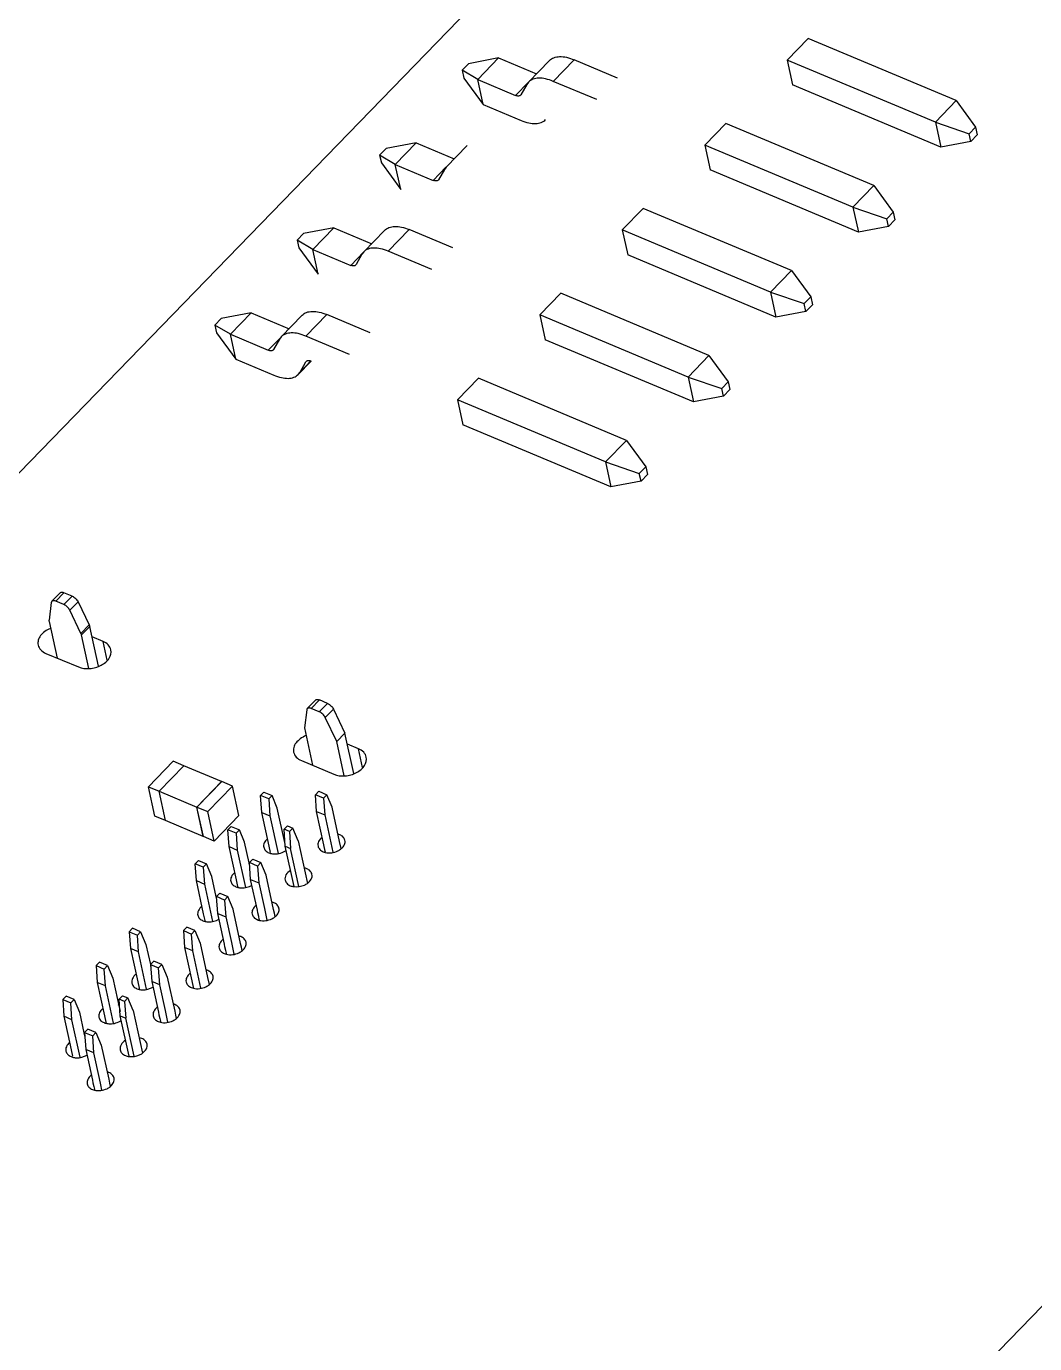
# Model space of a CAD drawing. Header units: millimetres. Extents: x 0 to 594, y 0 to 420.
# Drawn here: x 489.53 to 504.19, y 134.46 to 153.61 of the extents above; entities that cross this region are included whole.
import ezdxf

# ---------------------------------------------------------------- set-up
doc = ezdxf.new("R2010")
doc.units = ezdxf.units.MM
doc.header["$LTSCALE"] = 32.67
doc.layers.get('0').update_dxf_attribs({"linetype": 'CONTINUOUS'})

msp = doc.modelspace()

# ---------------------------------------------------------------- linework, layer by layer
at = {"color": 7, "linetype": 'CONTINUOUS'}
for p, q in [((462.316, 119.192), (508.373, 166.649)), ((500.894, 153.437), (500.59, 153.124)), ((503.048, 152.533), (500.894, 153.437)), ((496.395, 153.154), (495.958, 153.071)), ((496.09, 152.841), (496.395, 153.154)), ((496.395, 153.154), (496.947, 152.923)), ((497.135, 153.117), (496.83, 152.803)), ((497.187, 152.814), (497.491, 153.128)), ((498.125, 152.862), (497.491, 153.128)), ((500.59, 153.124), (500.669, 152.761)), ((502.744, 152.219), (500.59, 153.124)), ((495.958, 153.071), (495.864, 152.975)), ((495.864, 152.975), (495.888, 152.862)), ((496.09, 152.841), (495.864, 152.975)), ((495.888, 152.862), (496.169, 152.478)), ((496.169, 152.478), (496.09, 152.841)), ((496.09, 152.841), (496.642, 152.609)), ((496.642, 152.609), (496.828, 152.8)), ((496.805, 152.769), (496.719, 152.618)), ((496.83, 152.803), (496.805, 152.769)), ((497.821, 152.548), (497.187, 152.814)), ((502.823, 151.856), (500.669, 152.761)), ((496.719, 152.618), (496.713, 152.611)), ((503.048, 152.533), (502.744, 152.219)), ((503.048, 152.533), (503.329, 152.148)), ((496.169, 152.478), (496.721, 152.246)), ((499.696, 152.202), (499.391, 151.888)), ((501.85, 151.297), (499.696, 152.202)), ((502.744, 152.219), (502.823, 151.856)), ((502.744, 152.219), (503.235, 152.051)), ((503.235, 152.051), (503.329, 152.148)), ((503.329, 152.148), (503.354, 152.036)), ((503.26, 151.939), (502.823, 151.856)), ((503.26, 151.939), (503.235, 152.051)), ((503.354, 152.036), (503.26, 151.939)), ((494.759, 151.836), (494.665, 151.739)), ((494.665, 151.739), (494.69, 151.627)), ((494.892, 151.605), (494.665, 151.739)), ((495.196, 151.919), (494.759, 151.836)), ((494.892, 151.605), (495.196, 151.919)), ((495.196, 151.919), (495.748, 151.687)), ((495.936, 151.882), (495.631, 151.568)), ((499.391, 151.888), (499.47, 151.526)), ((501.545, 150.984), (499.391, 151.888)), ((494.69, 151.627), (494.971, 151.243)), ((494.971, 151.243), (494.892, 151.605)), ((494.892, 151.605), (495.443, 151.374)), ((495.443, 151.374), (495.629, 151.565)), ((495.632, 151.568), (495.606, 151.534)), ((495.52, 151.383), (495.515, 151.376)), ((495.606, 151.534), (495.52, 151.383)), ((501.624, 150.621), (499.47, 151.526)), ((501.85, 151.297), (501.545, 150.984)), ((501.85, 151.297), (502.131, 150.913)), ((501.545, 150.984), (501.624, 150.621)), ((501.545, 150.984), (502.037, 150.816)), ((498.497, 150.967), (498.192, 150.653)), ((500.651, 150.062), (498.497, 150.967)), ((502.037, 150.816), (502.131, 150.913)), ((502.061, 150.704), (502.037, 150.816)), ((502.155, 150.801), (502.061, 150.704)), ((502.131, 150.913), (502.155, 150.801)), ((493.56, 150.601), (493.466, 150.504)), ((493.997, 150.684), (493.56, 150.601)), ((493.693, 150.37), (493.997, 150.684)), ((493.997, 150.684), (494.549, 150.452)), ((494.737, 150.647), (494.433, 150.333)), ((494.789, 150.344), (495.094, 150.658)), ((495.728, 150.392), (495.094, 150.658)), ((498.192, 150.653), (498.272, 150.291)), ((500.346, 149.748), (498.192, 150.653)), ((502.061, 150.704), (501.624, 150.621)), ((493.466, 150.504), (493.491, 150.392)), ((493.693, 150.37), (493.466, 150.504)), ((493.491, 150.392), (493.772, 150.008)), ((493.772, 150.008), (493.693, 150.37)), ((493.693, 150.37), (494.245, 150.138)), ((494.245, 150.138), (494.43, 150.33)), ((494.407, 150.299), (494.321, 150.148)), ((494.433, 150.333), (494.407, 150.299)), ((495.423, 150.078), (494.789, 150.344)), ((500.426, 149.386), (498.272, 150.291)), ((494.321, 150.148), (494.316, 150.141)), ((500.651, 150.062), (500.346, 149.748)), ((500.651, 150.062), (500.932, 149.678)), ((497.298, 149.732), (496.994, 149.418)), ((499.452, 148.827), (497.298, 149.732)), ((500.346, 149.748), (500.426, 149.386)), ((500.346, 149.748), (500.838, 149.581)), ((500.838, 149.581), (500.932, 149.678)), ((500.932, 149.678), (500.956, 149.566)), ((492.799, 149.449), (492.362, 149.366)), ((492.494, 149.135), (492.799, 149.449)), ((492.799, 149.449), (493.35, 149.217)), ((500.862, 149.469), (500.426, 149.386)), ((500.862, 149.469), (500.838, 149.581)), ((500.956, 149.566), (500.862, 149.469)), ((492.362, 149.366), (492.268, 149.269)), ((492.268, 149.269), (492.292, 149.157)), ((492.494, 149.135), (492.268, 149.269)), ((493.538, 149.411), (493.234, 149.098)), ((493.591, 149.109), (493.895, 149.423)), ((494.529, 149.156), (493.895, 149.423)), ((496.994, 149.418), (497.073, 149.055)), ((499.148, 148.513), (496.994, 149.418)), ((492.292, 149.157), (492.573, 148.772)), ((492.573, 148.772), (492.494, 149.135)), ((492.494, 149.135), (493.046, 148.903)), ((493.046, 148.903), (493.232, 149.095)), ((493.208, 149.064), (493.122, 148.912)), ((493.234, 149.098), (493.208, 149.064)), ((494.225, 148.843), (493.591, 149.109)), ((499.227, 148.151), (497.073, 149.055)), ((493.122, 148.912), (493.117, 148.906)), ((492.573, 148.772), (493.125, 148.541)), ((493.482, 148.552), (493.67, 148.746)), ((493.665, 148.748), (493.507, 148.586)), ((493.507, 148.586), (493.593, 148.737)), ((493.593, 148.737), (493.599, 148.744)), ((499.452, 148.827), (499.148, 148.513)), ((499.452, 148.827), (499.733, 148.443)), ((493.482, 148.552), (493.507, 148.586)), ((496.1, 148.497), (495.795, 148.183)), ((498.253, 147.592), (496.1, 148.497)), ((499.148, 148.513), (499.227, 148.151)), ((499.148, 148.513), (499.639, 148.346)), ((499.639, 148.346), (499.733, 148.443)), ((499.664, 148.233), (499.639, 148.346)), ((499.758, 148.33), (499.664, 148.233)), ((499.733, 148.443), (499.758, 148.33)), ((495.795, 148.183), (495.874, 147.82)), ((497.949, 147.278), (495.795, 148.183)), ((499.664, 148.233), (499.227, 148.151)), ((498.028, 146.915), (495.874, 147.82)), ((498.253, 147.592), (497.949, 147.278)), ((498.253, 147.592), (498.535, 147.207)), ((497.949, 147.278), (498.028, 146.915)), ((497.949, 147.278), (498.44, 147.11)), ((498.44, 147.11), (498.535, 147.207)), ((498.535, 147.207), (498.559, 147.095)), ((498.465, 146.998), (498.028, 146.915)), ((498.465, 146.998), (498.44, 147.11)), ((498.559, 147.095), (498.465, 146.998)), ((489.891, 145.234), (489.858, 144.979)), ((489.899, 145.252), (490.019, 145.375)), ((489.955, 145.254), (490.075, 145.377)), ((490.074, 145.204), (489.955, 145.254)), ((490.193, 145.327), (490.074, 145.204)), ((490.193, 145.327), (490.075, 145.377)), ((490.16, 145.121), (490.28, 145.245)), ((490.28, 145.245), (490.442, 144.908)), ((490.322, 144.784), (490.16, 145.121)), ((489.859, 144.96), (489.975, 144.427)), ((490.442, 144.908), (490.322, 144.784)), ((490.33, 144.762), (490.45, 144.886)), ((490.576, 144.308), (490.45, 144.886)), ((490.436, 144.276), (490.33, 144.762)), ((490.644, 144.667), (490.483, 144.735)), ((490.704, 144.395), (490.644, 144.667)), ((489.813, 144.495), (490.285, 144.297)), ((493.613, 143.692), (493.732, 143.815)), ((493.669, 143.694), (493.789, 143.817)), ((493.787, 143.644), (493.669, 143.694)), ((493.907, 143.767), (493.787, 143.644)), ((493.907, 143.767), (493.789, 143.817)), ((493.605, 143.674), (493.57, 143.411)), ((493.874, 143.561), (493.994, 143.685)), ((494.042, 143.213), (493.874, 143.561)), ((493.994, 143.685), (494.161, 143.336)), ((493.57, 143.411), (493.689, 142.867)), ((494.161, 143.336), (494.042, 143.213)), ((494.29, 142.748), (494.161, 143.336)), ((494.15, 142.716), (494.042, 143.213)), ((494.358, 143.107), (494.197, 143.175)), ((491.661, 142.926), (491.302, 142.556)), ((491.817, 142.861), (491.661, 142.926)), ((493.527, 142.935), (493.999, 142.737)), ((494.417, 142.835), (494.358, 143.107)), ((491.458, 142.491), (491.817, 142.861)), ((491.818, 142.86), (491.459, 142.49)), ((491.817, 142.86), (491.817, 142.861)), ((492.367, 142.63), (491.818, 142.86)), ((491.395, 142.128), (491.302, 142.556)), ((491.302, 142.556), (491.458, 142.491)), ((492.008, 142.26), (492.367, 142.63)), ((492.368, 142.629), (492.009, 142.26)), ((492.165, 142.194), (492.524, 142.564)), ((492.367, 142.629), (492.367, 142.63)), ((492.524, 142.564), (492.368, 142.629)), ((492.617, 142.135), (492.524, 142.564)), ((491.552, 142.062), (491.458, 142.491)), ((491.552, 142.062), (491.459, 142.49)), ((491.459, 142.49), (492.008, 142.26)), ((492.934, 142.426), (492.982, 142.476)), ((492.951, 142.181), (492.934, 142.426)), ((493.052, 142.377), (492.934, 142.426)), ((492.982, 142.476), (493.1, 142.426)), ((493.1, 142.426), (493.052, 142.377)), ((493.052, 142.377), (493.069, 142.132)), ((493.177, 142.243), (493.1, 142.426)), ((493.732, 142.439), (493.78, 142.489)), ((493.748, 142.194), (493.732, 142.439)), ((493.849, 142.39), (493.732, 142.439)), ((493.78, 142.489), (493.897, 142.439)), ((493.897, 142.439), (493.849, 142.39)), ((493.849, 142.39), (493.866, 142.145)), ((493.974, 142.256), (493.897, 142.439)), ((492.101, 141.831), (492.008, 142.26)), ((492.102, 141.831), (492.009, 142.26)), ((492.009, 142.26), (492.165, 142.194)), ((492.258, 141.765), (492.165, 142.194)), ((492.951, 142.181), (493.069, 142.132)), ((493.058, 141.692), (492.951, 142.181)), ((493.286, 141.742), (493.177, 142.243)), ((493.748, 142.194), (493.866, 142.145)), ((493.854, 141.71), (493.748, 142.194)), ((494.082, 141.759), (493.974, 142.256)), ((491.552, 142.062), (491.395, 142.128)), ((491.552, 142.063), (491.552, 142.062)), ((492.101, 141.831), (491.552, 142.062)), ((492.617, 142.135), (492.258, 141.765)), ((492.46, 141.93), (492.508, 141.979)), ((492.508, 141.979), (492.626, 141.93)), ((493.069, 142.132), (493.188, 141.585)), ((493.275, 141.937), (493.323, 141.987)), ((493.323, 141.987), (493.402, 141.954)), ((493.866, 142.145), (493.985, 141.602)), ((492.102, 141.832), (492.101, 141.831)), ((492.258, 141.765), (492.102, 141.831)), ((492.477, 141.685), (492.46, 141.93)), ((492.578, 141.881), (492.46, 141.93)), ((492.626, 141.93), (492.578, 141.881)), ((492.578, 141.881), (492.594, 141.635)), ((492.702, 141.747), (492.626, 141.93)), ((493.292, 141.692), (493.275, 141.937)), ((493.354, 141.904), (493.275, 141.937)), ((493.354, 141.904), (493.402, 141.954)), ((493.354, 141.904), (493.37, 141.659)), ((493.478, 141.77), (493.402, 141.954)), ((492.477, 141.685), (492.594, 141.635)), ((492.583, 141.199), (492.477, 141.685)), ((492.594, 141.635), (492.713, 141.091)), ((492.767, 141.45), (492.702, 141.747)), ((493.078, 141.599), (493.058, 141.692)), ((493.29, 141.725), (493.286, 141.742)), ((493.42, 141.105), (493.292, 141.692)), ((493.292, 141.692), (493.37, 141.659)), ((493.491, 141.106), (493.37, 141.659)), ((493.478, 141.77), (493.614, 141.15)), ((493.874, 141.617), (493.854, 141.71)), ((493.877, 141.604), (493.874, 141.617)), ((494.105, 141.656), (494.082, 141.759)), ((491.983, 141.435), (492.031, 141.484)), ((492, 141.19), (491.983, 141.435)), ((492.101, 141.385), (491.983, 141.435)), ((492.031, 141.484), (492.149, 141.435)), ((492.149, 141.435), (492.101, 141.385)), ((492.226, 141.251), (492.149, 141.435)), ((492.775, 141.413), (492.767, 141.45)), ((492.773, 141.451), (492.821, 141.5)), ((492.789, 141.206), (492.773, 141.451)), ((492.89, 141.402), (492.773, 141.451)), ((492.821, 141.5), (492.938, 141.451)), ((492.938, 141.451), (492.89, 141.402)), ((492.89, 141.402), (492.907, 141.156)), ((493.015, 141.268), (492.938, 141.451)), ((492.101, 141.385), (492.118, 141.14)), ((492.29, 140.956), (492.226, 141.251)), ((492.603, 141.106), (492.583, 141.199)), ((492.789, 141.206), (492.907, 141.156)), ((492.887, 140.759), (492.789, 141.206)), ((493.123, 140.771), (493.015, 141.268)), ((492, 141.19), (492.118, 141.14)), ((492.106, 140.706), (492, 141.19)), ((492.118, 141.14), (492.236, 140.597)), ((492.293, 140.957), (492.341, 141.006)), ((492.341, 141.006), (492.459, 140.957)), ((492.606, 141.094), (492.603, 141.106)), ((492.907, 141.156), (492.989, 140.782)), ((492.295, 140.935), (492.29, 140.956)), ((492.31, 140.712), (492.293, 140.957)), ((492.411, 140.907), (492.293, 140.957)), ((492.459, 140.957), (492.411, 140.907)), ((492.411, 140.907), (492.428, 140.662)), ((492.536, 140.774), (492.459, 140.957)), ((492.126, 140.612), (492.106, 140.706)), ((492.31, 140.712), (492.428, 140.662)), ((492.407, 140.265), (492.31, 140.712)), ((492.428, 140.662), (492.509, 140.288)), ((492.644, 140.277), (492.536, 140.774)), ((492.895, 140.722), (492.887, 140.759)), ((492.907, 140.666), (492.895, 140.722)), ((492.915, 140.629), (492.907, 140.666)), ((492.918, 140.616), (492.915, 140.629)), ((492.989, 140.782), (493.009, 140.689)), ((493.009, 140.689), (493.026, 140.613)), ((493.135, 140.716), (493.123, 140.771)), ((493.146, 140.668), (493.135, 140.716)), ((509.915, 140.791), (497.628, 128.13)), ((491.072, 140.496), (491.024, 140.447)), ((491.024, 140.447), (491.041, 140.202)), ((491.024, 140.447), (491.142, 140.397)), ((491.19, 140.447), (491.072, 140.496)), ((491.142, 140.397), (491.19, 140.447)), ((491.19, 140.447), (491.267, 140.263)), ((491.862, 140.512), (491.814, 140.463)), ((491.814, 140.463), (491.83, 140.218)), ((491.814, 140.463), (491.931, 140.413)), ((491.979, 140.463), (491.862, 140.512)), ((491.931, 140.413), (491.979, 140.463)), ((491.979, 140.463), (492.056, 140.279)), ((492.129, 140.599), (492.126, 140.612)), ((491.159, 140.152), (491.142, 140.397)), ((491.267, 140.263), (491.331, 139.968)), ((491.948, 140.168), (491.931, 140.413)), ((492.056, 140.279), (492.164, 139.783)), ((492.415, 140.228), (492.407, 140.265)), ((492.509, 140.288), (492.53, 140.194)), ((492.656, 140.222), (492.644, 140.277)), ((491.159, 140.152), (491.041, 140.202)), ((491.041, 140.202), (491.147, 139.717)), ((491.277, 139.609), (491.159, 140.152)), ((491.948, 140.168), (491.83, 140.218)), ((491.83, 140.218), (491.936, 139.734)), ((492.067, 139.625), (491.948, 140.168)), ((492.428, 140.172), (492.415, 140.228)), ((492.436, 140.134), (492.428, 140.172)), ((492.439, 140.121), (492.436, 140.134)), ((492.53, 140.194), (492.546, 140.119)), ((492.666, 140.174), (492.656, 140.222)), ((490.59, 140.003), (490.542, 139.954)), ((490.542, 139.954), (490.559, 139.709)), ((490.542, 139.954), (490.66, 139.904)), ((490.708, 139.954), (490.59, 140.003)), ((490.66, 139.904), (490.708, 139.954)), ((490.677, 139.659), (490.66, 139.904)), ((490.708, 139.954), (490.784, 139.77)), ((491.331, 139.968), (491.336, 139.947)), ((491.382, 140.018), (491.334, 139.969)), ((491.334, 139.969), (491.351, 139.724)), ((491.334, 139.969), (491.452, 139.919)), ((491.5, 139.969), (491.382, 140.018)), ((491.452, 139.919), (491.5, 139.969)), ((491.469, 139.674), (491.452, 139.919)), ((491.5, 139.969), (491.577, 139.785)), ((490.677, 139.659), (490.559, 139.709)), ((490.559, 139.709), (490.665, 139.223)), ((490.784, 139.77), (490.852, 139.461)), ((491.147, 139.717), (491.167, 139.624)), ((491.469, 139.674), (491.351, 139.724)), ((491.351, 139.724), (491.448, 139.277)), ((491.55, 139.299), (491.469, 139.674)), ((491.577, 139.785), (491.685, 139.289)), ((491.936, 139.734), (491.956, 139.64)), ((492.164, 139.783), (492.187, 139.68)), ((490.105, 139.511), (490.057, 139.462)), ((490.223, 139.462), (490.105, 139.511)), ((490.795, 139.115), (490.677, 139.659)), ((490.878, 139.467), (490.926, 139.516)), ((490.926, 139.516), (491.004, 139.483)), ((490.956, 139.434), (491.004, 139.483)), ((491.081, 139.3), (491.004, 139.483)), ((491.167, 139.624), (491.17, 139.611)), ((491.956, 139.64), (491.959, 139.627)), ((490.057, 139.462), (490.074, 139.217)), ((490.057, 139.462), (490.175, 139.412)), ((490.175, 139.412), (490.223, 139.462)), ((490.192, 139.167), (490.175, 139.412)), ((490.223, 139.462), (490.3, 139.278)), ((490.852, 139.461), (490.89, 139.286)), ((490.894, 139.222), (490.878, 139.467)), ((490.956, 139.434), (490.878, 139.467)), ((490.956, 139.434), (490.973, 139.189)), ((491.081, 139.3), (491.216, 138.68)), ((491.571, 139.206), (491.55, 139.299)), ((491.685, 139.289), (491.697, 139.234)), ((490.192, 139.167), (490.074, 139.217)), ((490.074, 139.217), (490.181, 138.728)), ((490.311, 138.62), (490.192, 139.167)), ((490.3, 139.278), (490.365, 138.978)), ((490.665, 139.223), (490.685, 139.13)), ((490.685, 139.13), (490.688, 139.118)), ((491.023, 138.635), (490.894, 139.222)), ((490.894, 139.222), (490.973, 139.189)), ((491.094, 138.635), (490.973, 139.189)), ((491.448, 139.277), (491.456, 139.239)), ((491.456, 139.239), (491.469, 139.184)), ((491.469, 139.184), (491.477, 139.146)), ((491.477, 139.146), (491.48, 139.133)), ((491.587, 139.131), (491.571, 139.206)), ((491.697, 139.234), (491.707, 139.186)), ((490.365, 138.978), (490.38, 138.911)), ((490.423, 139.03), (490.375, 138.981)), ((490.375, 138.981), (490.392, 138.736)), ((490.375, 138.981), (490.493, 138.931)), ((490.541, 138.981), (490.423, 139.03)), ((490.493, 138.931), (490.541, 138.981)), ((490.51, 138.686), (490.493, 138.931)), ((490.541, 138.981), (490.618, 138.797)), ((490.181, 138.728), (490.201, 138.635)), ((490.51, 138.686), (490.392, 138.736)), ((490.392, 138.736), (490.489, 138.289)), ((490.618, 138.797), (490.726, 138.301)), ((490.591, 138.311), (490.51, 138.686)), ((490.489, 138.289), (490.497, 138.251)), ((490.497, 138.251), (490.51, 138.196)), ((490.51, 138.196), (490.518, 138.158)), ((490.518, 138.158), (490.521, 138.145)), ((490.612, 138.218), (490.591, 138.311)), ((490.628, 138.143), (490.612, 138.218)), ((490.726, 138.301), (490.738, 138.246)), ((490.738, 138.246), (490.748, 138.198))]:
    msp.add_line(p, q, dxfattribs=at)
for points, knots in [([(497.135, 153.117), (497.143, 153.126), (497.163, 153.142), (497.211, 153.166), (497.286, 153.179), (497.387, 153.166), (497.456, 153.143), (497.491, 153.128)], [0, 0, 0, 0, 0.098627, 0.200767, 0.426227, 0.691849, 1, 1, 1, 1]), ([(497.187, 152.814), (497.151, 152.829), (497.082, 152.852), (496.982, 152.865), (496.907, 152.853), (496.859, 152.828), (496.839, 152.812), (496.83, 152.803)], [0, 0, 0, 0, 0.308151, 0.573773, 0.799233, 0.901373, 1, 1, 1, 1]), ([(496.713, 152.611), (496.71, 152.607), (496.701, 152.602), (496.683, 152.599), (496.663, 152.601), (496.649, 152.606), (496.642, 152.609)], [0, 0, 0, 0, 0.199902, 0.42559, 0.691593, 1, 1, 1, 1]), ([(496.721, 152.246), (496.757, 152.231), (496.826, 152.208), (496.926, 152.196), (497.001, 152.208), (497.05, 152.232), (497.069, 152.248), (497.078, 152.257)], [0, 0, 0, 0, 0.308151, 0.573773, 0.799233, 0.901373, 1, 1, 1, 1]), ([(495.515, 151.376), (495.511, 151.372), (495.502, 151.366), (495.484, 151.364), (495.464, 151.366), (495.451, 151.371), (495.443, 151.374)], [0, 0, 0, 0, 0.199902, 0.42559, 0.691593, 1, 1, 1, 1]), ([(494.737, 150.647), (494.746, 150.656), (494.766, 150.672), (494.814, 150.696), (494.889, 150.708), (494.989, 150.696), (495.058, 150.673), (495.094, 150.658)], [0, 0, 0, 0, 0.098627, 0.200767, 0.426227, 0.691849, 1, 1, 1, 1]), ([(494.789, 150.344), (494.754, 150.359), (494.685, 150.382), (494.585, 150.395), (494.509, 150.382), (494.461, 150.358), (494.441, 150.342), (494.433, 150.333)], [0, 0, 0, 0, 0.308151, 0.573773, 0.799233, 0.901373, 1, 1, 1, 1]), ([(494.316, 150.141), (494.313, 150.137), (494.303, 150.131), (494.286, 150.128), (494.266, 150.131), (494.252, 150.135), (494.245, 150.138)], [0, 0, 0, 0, 0.199902, 0.42559, 0.691593, 1, 1, 1, 1]), ([(493.539, 149.412), (493.547, 149.42), (493.567, 149.437), (493.615, 149.461), (493.69, 149.473), (493.791, 149.461), (493.86, 149.438), (493.895, 149.423)], [0, 0, 0, 0, 0.098627, 0.200767, 0.426227, 0.691849, 1, 1, 1, 1]), ([(493.591, 149.109), (493.555, 149.124), (493.486, 149.147), (493.386, 149.159), (493.311, 149.147), (493.262, 149.123), (493.243, 149.107), (493.234, 149.098)], [0, 0, 0, 0, 0.308151, 0.573773, 0.799233, 0.901373, 1, 1, 1, 1]), ([(493.117, 148.906), (493.114, 148.902), (493.104, 148.896), (493.087, 148.893), (493.067, 148.896), (493.053, 148.9), (493.046, 148.903)], [0, 0, 0, 0, 0.199902, 0.42559, 0.691593, 1, 1, 1, 1]), ([(493.599, 148.744), (493.602, 148.747), (493.609, 148.752), (493.618, 148.754), (493.623, 148.755)], [0, 0, 0, 0, 0.4767, 1, 1, 1, 1]), ([(493.623, 148.755), (493.626, 148.755), (493.642, 148.756), (493.658, 148.751), (493.67, 148.746)], [0, 0, 0, 0, 0.218418, 1, 1, 1, 1]), ([(493.125, 148.541), (493.161, 148.526), (493.23, 148.503), (493.33, 148.49), (493.405, 148.502), (493.453, 148.527), (493.473, 148.543), (493.482, 148.552)], [0, 0, 0, 0, 0.308151, 0.573773, 0.799233, 0.901373, 1, 1, 1, 1]), ([(489.899, 145.252), (489.898, 145.251), (489.893, 145.246), (489.891, 145.239), (489.891, 145.234)], [0, 0, 0, 0, 0.238813, 1, 1, 1, 1]), ([(489.955, 145.254), (489.949, 145.256), (489.938, 145.26), (489.923, 145.262), (489.909, 145.259), (489.901, 145.255), (489.899, 145.252)], [0, 0, 0, 0, 0.308387, 0.574603, 0.800213, 1, 1, 1, 1]), ([(490.019, 145.375), (490.021, 145.378), (490.029, 145.383), (490.042, 145.385), (490.058, 145.383), (490.069, 145.38), (490.075, 145.377)], [0, 0, 0, 0, 0.199787, 0.425397, 0.691613, 1, 1, 1, 1]), ([(490.193, 145.327), (490.212, 145.32), (490.246, 145.296), (490.271, 145.263), (490.28, 145.245)], [0, 0, 0, 0, 0.498196, 1, 1, 1, 1]), ([(490.16, 145.121), (490.151, 145.14), (490.126, 145.172), (490.092, 145.196), (490.074, 145.204)], [0, 0, 0, 0, 0.501804, 1, 1, 1, 1]), ([(489.879, 144.858), (489.85, 144.847), (489.797, 144.818), (489.734, 144.758), (489.697, 144.689), (489.695, 144.639), (489.7, 144.616)], [0, 0, 0, 0, 0.291107, 0.555732, 0.789013, 1, 1, 1, 1]), ([(489.858, 144.979), (489.857, 144.978), (489.857, 144.971), (489.858, 144.965), (489.859, 144.96)], [0, 0, 0, 0, 0.231069, 1, 1, 1, 1]), ([(490.442, 144.908), (490.443, 144.906), (490.446, 144.899), (490.449, 144.891), (490.45, 144.886)], [0, 0, 0, 0, 0.265695, 1, 1, 1, 1]), ([(490.33, 144.762), (490.33, 144.764), (490.328, 144.772), (490.325, 144.779), (490.322, 144.784)], [0, 0, 0, 0, 0.234225, 1, 1, 1, 1]), ([(490.758, 144.546), (490.752, 144.572), (490.722, 144.625), (490.672, 144.656), (490.644, 144.667)], [0, 0, 0, 0, 0.468621, 1, 1, 1, 1]), ([(489.7, 144.616), (489.706, 144.59), (489.735, 144.538), (489.786, 144.507), (489.813, 144.495)], [0, 0, 0, 0, 0.468621, 1, 1, 1, 1]), ([(490.285, 144.297), (490.335, 144.276), (490.452, 144.262), (490.59, 144.301), (490.683, 144.363), (490.747, 144.432), (490.766, 144.505), (490.758, 144.546)], [0, 0, 0, 0, 0.264082, 0.545565, 0.677997, 0.798169, 1, 1, 1, 1]), ([(493.613, 143.692), (493.612, 143.691), (493.607, 143.686), (493.605, 143.679), (493.605, 143.674)], [0, 0, 0, 0, 0.238813, 1, 1, 1, 1]), ([(493.669, 143.694), (493.663, 143.696), (493.652, 143.7), (493.636, 143.701), (493.623, 143.699), (493.615, 143.695), (493.613, 143.692)], [0, 0, 0, 0, 0.308387, 0.574603, 0.800213, 1, 1, 1, 1]), ([(493.732, 143.815), (493.735, 143.818), (493.743, 143.823), (493.756, 143.825), (493.772, 143.823), (493.783, 143.819), (493.789, 143.817)], [0, 0, 0, 0, 0.199787, 0.425397, 0.691613, 1, 1, 1, 1]), ([(493.907, 143.767), (493.926, 143.759), (493.959, 143.735), (493.985, 143.703), (493.994, 143.685)], [0, 0, 0, 0, 0.498196, 1, 1, 1, 1]), ([(493.874, 143.561), (493.865, 143.579), (493.84, 143.612), (493.806, 143.636), (493.787, 143.644)], [0, 0, 0, 0, 0.501804, 1, 1, 1, 1]), ([(493.593, 143.298), (493.564, 143.286), (493.511, 143.258), (493.448, 143.198), (493.411, 143.129), (493.409, 143.079), (493.414, 143.056)], [0, 0, 0, 0, 0.291108, 0.555733, 0.789014, 1, 1, 1, 1]), ([(493.414, 143.056), (493.42, 143.03), (493.449, 142.978), (493.499, 142.946), (493.527, 142.935)], [0, 0, 0, 0, 0.468621, 1, 1, 1, 1]), ([(493.999, 142.737), (494.049, 142.716), (494.166, 142.702), (494.304, 142.741), (494.397, 142.803), (494.461, 142.872), (494.48, 142.945), (494.471, 142.986)], [0, 0, 0, 0, 0.264082, 0.545565, 0.677997, 0.798169, 1, 1, 1, 1]), ([(494.471, 142.986), (494.466, 143.012), (494.436, 143.064), (494.386, 143.096), (494.358, 143.107)], [0, 0, 0, 0, 0.468621, 1, 1, 1, 1]), ([(493.033, 141.797), (493.014, 141.781), (492.983, 141.745), (492.975, 141.696), (492.98, 141.675)], [0, 0, 0, 0, 0.539813, 1, 1, 1, 1]), ([(493.829, 141.819), (493.808, 141.802), (493.773, 141.765), (493.765, 141.713), (493.769, 141.691)], [0, 0, 0, 0, 0.542563, 1, 1, 1, 1]), ([(494.16, 141.776), (494.156, 141.794), (494.137, 141.829), (494.103, 141.849), (494.085, 141.857)], [0, 0, 0, 0, 0.468621, 1, 1, 1, 1]), ([(494.107, 141.655), (494.126, 141.671), (494.157, 141.707), (494.165, 141.756), (494.16, 141.776)], [0, 0, 0, 0, 0.539823, 1, 1, 1, 1]), ([(492.98, 141.675), (492.984, 141.658), (493.003, 141.623), (493.037, 141.602), (493.055, 141.594)], [0, 0, 0, 0, 0.468621, 1, 1, 1, 1]), ([(493.078, 141.586), (493.097, 141.581), (493.175, 141.57), (493.258, 141.594), (493.306, 141.629)], [0, 0, 0, 0, 0.244444, 1, 1, 1, 1]), ([(493.769, 141.691), (493.773, 141.674), (493.793, 141.639), (493.826, 141.618), (493.845, 141.61)], [0, 0, 0, 0, 0.468621, 1, 1, 1, 1]), ([(493.875, 141.6), (493.934, 141.586), (494.023, 141.598), (494.092, 141.642), (494.107, 141.655)], [0, 0, 0, 0, 0.754911, 1, 1, 1, 1]), ([(492.557, 141.306), (492.537, 141.29), (492.504, 141.253), (492.496, 141.203), (492.5, 141.181)], [0, 0, 0, 0, 0.541616, 1, 1, 1, 1]), ([(493.368, 141.338), (493.342, 141.321), (493.298, 141.282), (493.284, 141.222), (493.29, 141.197)], [0, 0, 0, 0, 0.549087, 1, 1, 1, 1]), ([(493.29, 141.197), (493.294, 141.18), (493.313, 141.145), (493.347, 141.124), (493.365, 141.116)], [0, 0, 0, 0, 0.468621, 1, 1, 1, 1]), ([(493.681, 141.282), (493.677, 141.3), (493.657, 141.335), (493.624, 141.355), (493.605, 141.363)], [0, 0, 0, 0, 0.468621, 1, 1, 1, 1]), ([(493.614, 141.15), (493.637, 141.166), (493.675, 141.204), (493.686, 141.259), (493.681, 141.282)], [0, 0, 0, 0, 0.545172, 1, 1, 1, 1]), ([(492.5, 141.181), (492.504, 141.164), (492.524, 141.129), (492.557, 141.108), (492.576, 141.1)], [0, 0, 0, 0, 0.468621, 1, 1, 1, 1]), ([(492.603, 141.091), (492.62, 141.087), (492.69, 141.077), (492.763, 141.096), (492.809, 141.123)], [0, 0, 0, 0, 0.243119, 1, 1, 1, 1]), ([(493.419, 141.102), (493.469, 141.095), (493.541, 141.107), (493.601, 141.14), (493.614, 141.15)], [0, 0, 0, 0, 0.754334, 1, 1, 1, 1]), ([(492.08, 140.814), (492.06, 140.798), (492.025, 140.761), (492.016, 140.709), (492.021, 140.687)], [0, 0, 0, 0, 0.542555, 1, 1, 1, 1]), ([(492.87, 140.83), (492.849, 140.814), (492.814, 140.777), (492.806, 140.725), (492.81, 140.703)], [0, 0, 0, 0, 0.542562, 1, 1, 1, 1]), ([(493.201, 140.788), (493.197, 140.806), (493.178, 140.841), (493.144, 140.861), (493.126, 140.869)], [0, 0, 0, 0, 0.468621, 1, 1, 1, 1]), ([(492.021, 140.687), (492.025, 140.67), (492.044, 140.635), (492.078, 140.614), (492.096, 140.606)], [0, 0, 0, 0, 0.468621, 1, 1, 1, 1]), ([(492.127, 140.596), (492.143, 140.592), (492.212, 140.584), (492.284, 140.602), (492.329, 140.629)], [0, 0, 0, 0, 0.243637, 1, 1, 1, 1]), ([(492.81, 140.703), (492.814, 140.686), (492.834, 140.651), (492.867, 140.63), (492.886, 140.622)], [0, 0, 0, 0, 0.468621, 1, 1, 1, 1]), ([(492.916, 140.612), (492.975, 140.598), (493.064, 140.61), (493.133, 140.654), (493.148, 140.666)], [0, 0, 0, 0, 0.75491, 1, 1, 1, 1]), ([(493.148, 140.666), (493.167, 140.682), (493.198, 140.719), (493.206, 140.767), (493.201, 140.788)], [0, 0, 0, 0, 0.539824, 1, 1, 1, 1]), ([(492.39, 140.336), (492.369, 140.32), (492.335, 140.283), (492.326, 140.231), (492.331, 140.209)], [0, 0, 0, 0, 0.542561, 1, 1, 1, 1]), ([(492.722, 140.294), (492.718, 140.311), (492.698, 140.347), (492.665, 140.367), (492.646, 140.375)], [0, 0, 0, 0, 0.468621, 1, 1, 1, 1]), ([(492.669, 140.172), (492.688, 140.188), (492.719, 140.225), (492.726, 140.273), (492.722, 140.294)], [0, 0, 0, 0, 0.539825, 1, 1, 1, 1]), ([(492.331, 140.209), (492.335, 140.192), (492.354, 140.157), (492.388, 140.136), (492.406, 140.128)], [0, 0, 0, 0, 0.468621, 1, 1, 1, 1]), ([(492.436, 140.118), (492.496, 140.104), (492.585, 140.116), (492.654, 140.16), (492.669, 140.172)], [0, 0, 0, 0, 0.754909, 1, 1, 1, 1]), ([(492.242, 139.8), (492.238, 139.817), (492.219, 139.852), (492.185, 139.873), (492.167, 139.881)], [0, 0, 0, 0, 0.468621, 1, 1, 1, 1]), ([(491.121, 139.826), (491.101, 139.81), (491.066, 139.773), (491.057, 139.721), (491.062, 139.699)], [0, 0, 0, 0, 0.542554, 1, 1, 1, 1]), ([(491.062, 139.699), (491.066, 139.682), (491.085, 139.646), (491.119, 139.626), (491.137, 139.618)], [0, 0, 0, 0, 0.468621, 1, 1, 1, 1]), ([(491.911, 139.842), (491.89, 139.826), (491.855, 139.789), (491.847, 139.737), (491.851, 139.715)], [0, 0, 0, 0, 0.542561, 1, 1, 1, 1]), ([(491.851, 139.715), (491.855, 139.698), (491.875, 139.663), (491.908, 139.642), (491.927, 139.634)], [0, 0, 0, 0, 0.468621, 1, 1, 1, 1]), ([(491.957, 139.624), (492.016, 139.61), (492.105, 139.622), (492.174, 139.665), (492.189, 139.678)], [0, 0, 0, 0, 0.754909, 1, 1, 1, 1]), ([(492.189, 139.678), (492.208, 139.694), (492.239, 139.73), (492.247, 139.779), (492.242, 139.8)], [0, 0, 0, 0, 0.539825, 1, 1, 1, 1]), ([(491.168, 139.608), (491.184, 139.604), (491.253, 139.595), (491.325, 139.614), (491.37, 139.641)], [0, 0, 0, 0, 0.243636, 1, 1, 1, 1]), ([(490.639, 139.33), (490.619, 139.314), (490.586, 139.277), (490.578, 139.226), (490.582, 139.205)], [0, 0, 0, 0, 0.541614, 1, 1, 1, 1]), ([(491.431, 139.348), (491.41, 139.332), (491.376, 139.295), (491.367, 139.243), (491.372, 139.221)], [0, 0, 0, 0, 0.542561, 1, 1, 1, 1]), ([(491.763, 139.306), (491.759, 139.323), (491.739, 139.358), (491.706, 139.379), (491.687, 139.387)], [0, 0, 0, 0, 0.468621, 1, 1, 1, 1]), ([(491.71, 139.184), (491.729, 139.2), (491.76, 139.236), (491.767, 139.285), (491.763, 139.306)], [0, 0, 0, 0, 0.539826, 1, 1, 1, 1]), ([(490.582, 139.205), (490.586, 139.187), (490.606, 139.152), (490.639, 139.132), (490.658, 139.124)], [0, 0, 0, 0, 0.468621, 1, 1, 1, 1]), ([(490.685, 139.115), (490.704, 139.11), (490.781, 139.1), (490.862, 139.124), (490.909, 139.159)], [0, 0, 0, 0, 0.245464, 1, 1, 1, 1]), ([(491.372, 139.221), (491.376, 139.204), (491.395, 139.169), (491.429, 139.148), (491.447, 139.14)], [0, 0, 0, 0, 0.468621, 1, 1, 1, 1]), ([(491.477, 139.13), (491.537, 139.116), (491.626, 139.128), (491.695, 139.171), (491.71, 139.184)], [0, 0, 0, 0, 0.754908, 1, 1, 1, 1]), ([(490.156, 138.832), (490.137, 138.816), (490.106, 138.78), (490.098, 138.731), (490.103, 138.711)], [0, 0, 0, 0, 0.53981, 1, 1, 1, 1]), ([(490.103, 138.711), (490.107, 138.693), (490.126, 138.658), (490.16, 138.638), (490.179, 138.63)], [0, 0, 0, 0, 0.468621, 1, 1, 1, 1]), ([(490.971, 138.867), (490.945, 138.851), (490.901, 138.812), (490.887, 138.752), (490.892, 138.727)], [0, 0, 0, 0, 0.549086, 1, 1, 1, 1]), ([(490.892, 138.727), (490.896, 138.71), (490.916, 138.674), (490.949, 138.654), (490.968, 138.646)], [0, 0, 0, 0, 0.468621, 1, 1, 1, 1]), ([(491.283, 138.812), (491.279, 138.829), (491.26, 138.864), (491.226, 138.885), (491.208, 138.893)], [0, 0, 0, 0, 0.468621, 1, 1, 1, 1]), ([(491.217, 138.679), (491.239, 138.696), (491.278, 138.734), (491.288, 138.789), (491.283, 138.812)], [0, 0, 0, 0, 0.545174, 1, 1, 1, 1]), ([(490.201, 138.622), (490.218, 138.617), (490.289, 138.606), (490.365, 138.625), (490.411, 138.653)], [0, 0, 0, 0, 0.242109, 1, 1, 1, 1]), ([(491.021, 138.632), (491.072, 138.625), (491.144, 138.636), (491.203, 138.67), (491.217, 138.679)], [0, 0, 0, 0, 0.754332, 1, 1, 1, 1]), ([(490.472, 138.36), (490.451, 138.344), (490.417, 138.307), (490.408, 138.255), (490.413, 138.233)], [0, 0, 0, 0, 0.54256, 1, 1, 1, 1]), ([(490.804, 138.318), (490.8, 138.335), (490.78, 138.37), (490.747, 138.391), (490.728, 138.399)], [0, 0, 0, 0, 0.468621, 1, 1, 1, 1]), ([(490.413, 138.233), (490.417, 138.215), (490.436, 138.18), (490.47, 138.16), (490.488, 138.152)], [0, 0, 0, 0, 0.468621, 1, 1, 1, 1]), ([(490.518, 138.142), (490.578, 138.128), (490.667, 138.14), (490.736, 138.183), (490.751, 138.196)], [0, 0, 0, 0, 0.754907, 1, 1, 1, 1]), ([(490.751, 138.196), (490.77, 138.212), (490.801, 138.248), (490.808, 138.297), (490.804, 138.318)], [0, 0, 0, 0, 0.539827, 1, 1, 1, 1])]:
    msp.add_open_spline(points, degree=3, knots=knots, dxfattribs=at)
for points in [[(493.283, 141.846), (493.275, 141.848), (493.267, 141.851), (493.259, 141.852)], [(494.085, 141.857), (494.077, 141.86), (494.07, 141.863), (494.062, 141.865)], [(493.055, 141.594), (493.063, 141.591), (493.07, 141.588), (493.078, 141.586)], [(493.845, 141.61), (493.855, 141.606), (493.865, 141.603), (493.875, 141.6)], [(493.605, 141.363), (493.593, 141.368), (493.58, 141.372), (493.567, 141.375)], [(492.576, 141.1), (492.585, 141.096), (492.594, 141.093), (492.603, 141.091)], [(493.365, 141.116), (493.382, 141.109), (493.4, 141.105), (493.419, 141.102)], [(493.126, 140.869), (493.118, 140.872), (493.111, 140.875), (493.103, 140.877)], [(492.886, 140.622), (492.896, 140.618), (492.906, 140.615), (492.916, 140.612)], [(492.096, 140.606), (492.106, 140.602), (492.116, 140.599), (492.127, 140.596)], [(492.646, 140.375), (492.639, 140.378), (492.631, 140.381), (492.623, 140.383)], [(492.406, 140.128), (492.416, 140.124), (492.426, 140.121), (492.436, 140.118)], [(492.167, 139.881), (492.159, 139.884), (492.152, 139.887), (492.144, 139.889)], [(491.137, 139.618), (491.147, 139.614), (491.157, 139.611), (491.168, 139.608)], [(491.927, 139.634), (491.937, 139.63), (491.947, 139.627), (491.957, 139.624)], [(490.886, 139.375), (490.878, 139.378), (490.87, 139.38), (490.862, 139.382)], [(491.687, 139.387), (491.68, 139.39), (491.672, 139.393), (491.664, 139.395)], [(490.658, 139.124), (490.667, 139.12), (490.676, 139.117), (490.685, 139.115)], [(491.447, 139.14), (491.457, 139.136), (491.467, 139.133), (491.477, 139.13)], [(491.208, 138.893), (491.195, 138.898), (491.183, 138.902), (491.17, 138.904)], [(490.179, 138.63), (490.186, 138.627), (490.193, 138.624), (490.201, 138.622)], [(490.968, 138.646), (490.985, 138.639), (491.003, 138.634), (491.021, 138.632)], [(490.728, 138.399), (490.721, 138.402), (490.713, 138.405), (490.705, 138.407)], [(490.488, 138.152), (490.498, 138.148), (490.508, 138.144), (490.518, 138.142)]]:
    msp.add_open_spline(points, degree=3, dxfattribs=at)

doc.saveas('drawing.dxf')
